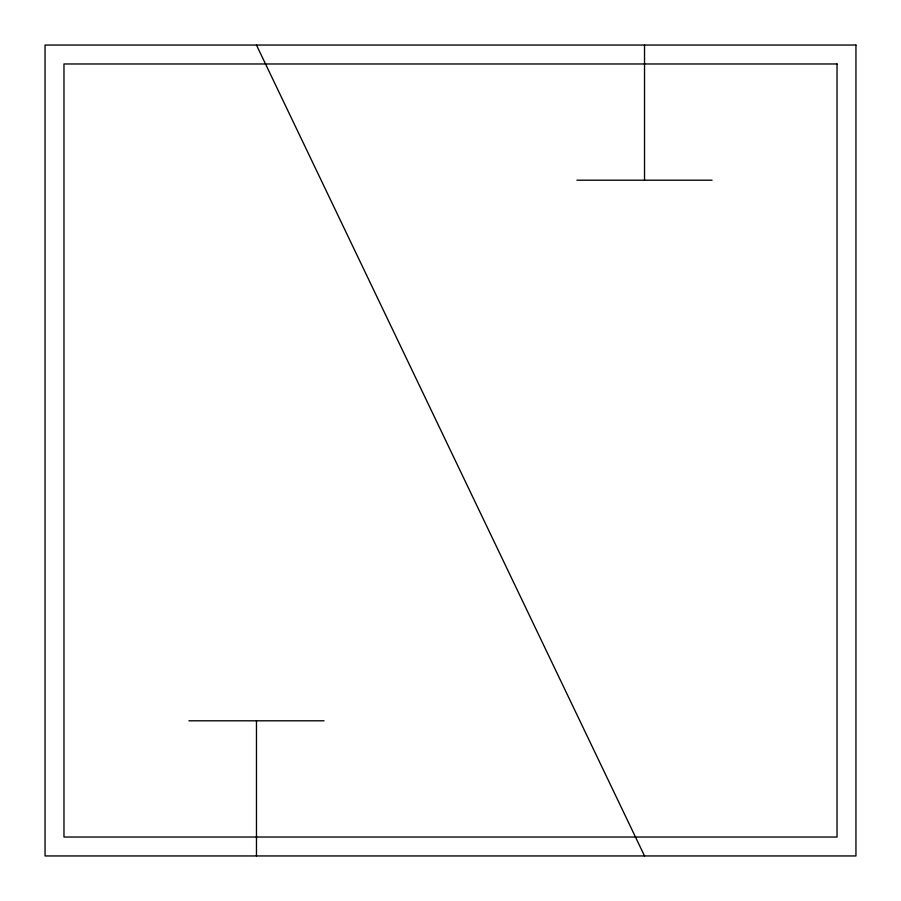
<?xml version="1.0" encoding="UTF-8"?>
<svg xmlns="http://www.w3.org/2000/svg" width="901" height="901" viewBox="0 0 901 901"><rect width="100%" height="100%" fill="white"/><g stroke="black" fill="none" stroke-linecap="round" stroke-linejoin="round"><path stroke-width="1.35" d="M576.955 180.2L712.105 180.2M188.895 720.8L324.045 720.8M256.47 45.05L644.53 855.95M644.53 45.05L644.53 180.2M256.47 720.8L256.47 855.95M855.95 45.05L45.05 45.05L45.05 855.95L855.95 855.95L855.95 45.05M837.029 63.971L63.971 63.971L63.971 837.029L837.029 837.029L837.029 63.971"/></g></svg>
